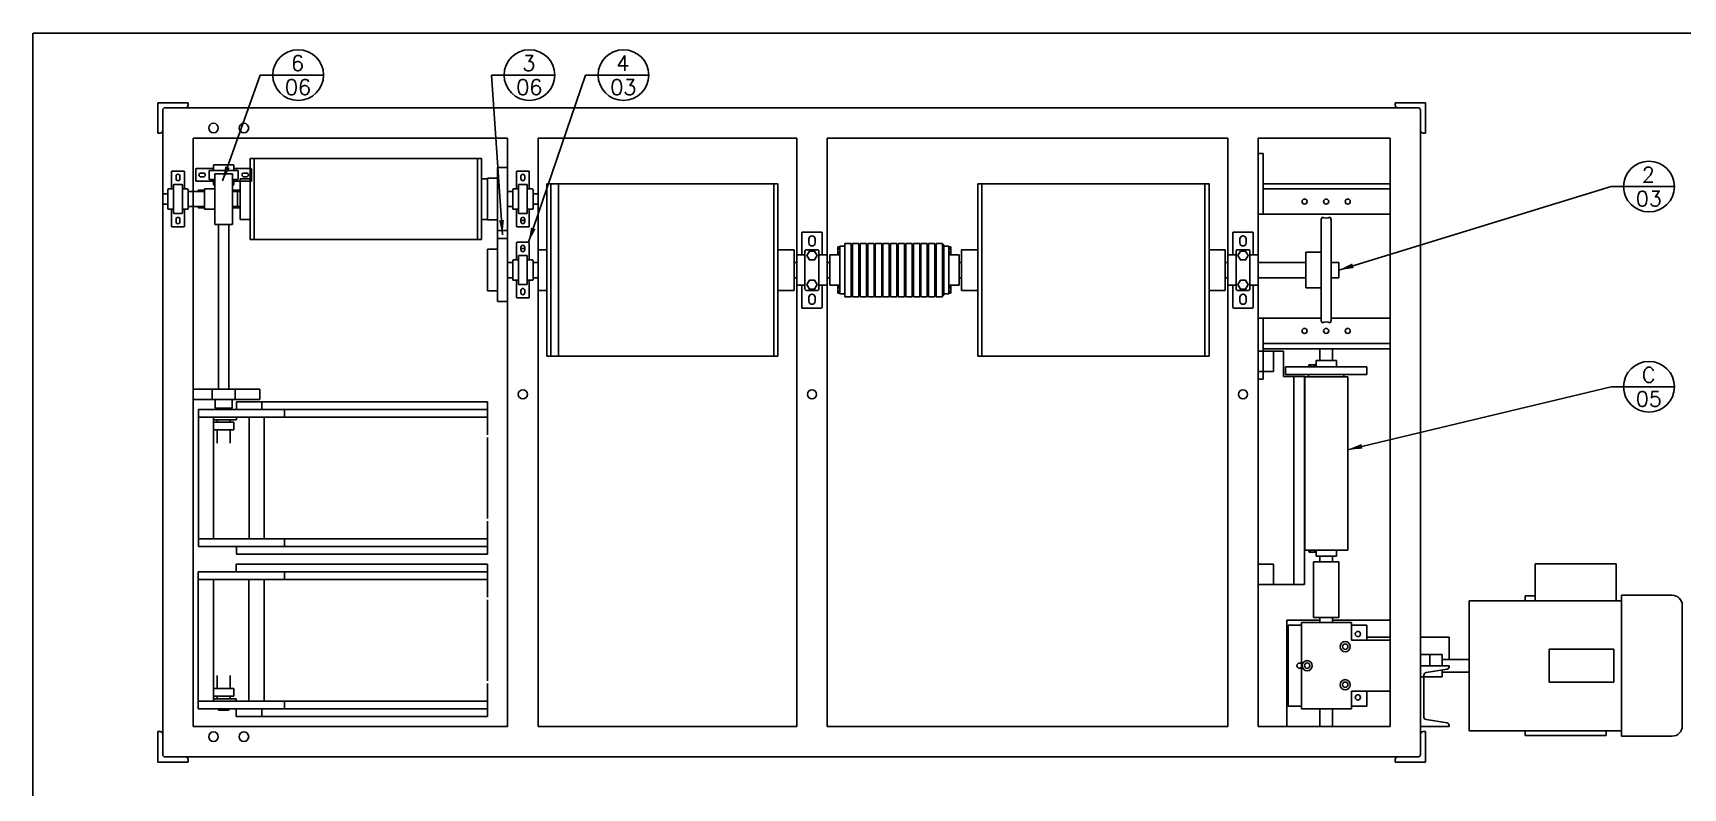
# Model space of a CAD drawing. Extents: x -0.4 to 34.1, y -0.4 to 33.1.
# Drawn here: x 0 to 20.33, y 11.7 to 21 of the extents above; entities that cross this region are included whole.
import ezdxf

# ---------------------------------------------------------------- set-up
doc = ezdxf.new("R2010")
doc.units = 0
doc.header["$MEASUREMENT"] = 0
for name, color, linetype in [('BORDER', 5, 'CONTINUOUS'), ('DIM', 1, 'CONTINUOUS'), ('HATCH', 2, 'CONTINUOUS'), ('OBJECT', 3, 'CONTINUOUS'), ('TEXT', 1, 'CONTINUOUS')]:
    doc.layers.add(name, color=color, linetype=linetype)
doc.styles.add('SIMPLEX', font='romans')
doc.dimstyles.get("Standard").update_dxf_attribs({"dimtxt": 0.1, "dimasz": 0.18, "dimexe": 0.18, "dimexo": 0.063, "dimgap": 0.1, "dimtad": 0, "dimtih": 1, "dimtoh": 1, "dimdec": 3, "dimlfac": 2, "dimzin": 0, "dimdsep": 46, "dimtxsty": 'Standard', "dimcen": 0.1, "dimclrd": 1, "dimclre": 1, "dimclrt": 1, "dimadec": 0, "dimazin": 0, "dimtfac": 0.8, "dimtofl": 0, "dimtmove": 2, "dimatfit": 3, "dimfxl": 1, "dimtolj": 1, "dimtzin": 0, "dimarcsym": 0})

msp = doc.modelspace()

# ---------------------------------------------------------------- linework, layer by layer
at = {"layer": 'BORDER'}
for p, q in [((33, 21), (0, 21)), ((0, 21), (0, 0))]:
    msp.add_line(p, q, dxfattribs=at)
at = {"layer": 'DIM'}
for p, q in [((5.849365, 19.341428), (5.724365, 19.341428)), ((5.724365, 19.341428), (5.724365, 17.691428)), ((5.849365, 19.341428), (5.849365, 17.691428)), ((5.599365, 19.211428), (5.724365, 19.211428)), ((5.599365, 18.696428), (5.724365, 18.696428)), ((5.849365, 18.566428), (5.724365, 18.566428)), ((6.060302, 18.688303), (6.013427, 18.688303)), ((5.599365, 18.336428), (5.724365, 18.336428)), ((5.724365, 18.466428), (5.849365, 18.466428)), ((6.060302, 18.344553), (6.013427, 18.344553)), ((5.599365, 17.821428), (5.724365, 17.821428)), ((5.724365, 17.691428), (5.849365, 17.691428))]:
    msp.add_line(p, q, dxfattribs=at)
at = {"layer": 'HATCH'}
for p, q in [((2.23999, 19.266428), (2.45874, 19.266428)), ((2.23999, 19.266428), (2.23999, 18.641428)), ((2.45874, 19.266428), (2.45874, 18.641428)), ((2.11499, 19.063303), (2.036865, 19.063303)), ((2.036865, 19.063303), (2.036865, 19.047678)), ((2.23999, 19.078928), (2.11499, 19.078928)), ((2.11499, 18.828928), (2.11499, 19.078928)), ((2.55249, 19.063303), (2.45874, 19.063303)), ((2.52124, 19.047678), (2.45874, 19.047678)), ((2.52124, 18.860178), (2.52124, 19.047678)), ((2.036865, 18.860178), (2.036865, 18.844553)), ((2.11499, 18.844553), (2.036865, 18.844553)), ((2.23999, 18.828928), (2.11499, 18.828928)), ((2.52124, 18.860178), (2.45874, 18.860178)), ((2.55249, 18.844553), (2.45874, 18.844553)), ((2.23999, 18.641428), (2.45874, 18.641428))]:
    msp.add_line(p, q, dxfattribs=at)
at = {"layer": 'OBJECT'}
for p, q in [((1.536865, 19.766428), (1.536865, 20.141428)), ((1.536865, 20.141428), (1.911865, 20.141428)), ((1.911865, 20.110178), (1.911865, 20.141428)), ((16.786865, 20.141428), (17.161865, 20.141428)), ((16.786865, 20.110178), (16.786865, 20.141428)), ((17.161865, 19.766428), (17.161865, 20.141428)), ((1.599365, 12.110178), (1.599365, 20.047678)), ((17.068115, 20.078928), (1.630615, 20.078928)), ((17.099365, 20.047678), (17.099365, 12.110178)), ((1.568115, 19.766428), (1.536865, 19.766428)), ((17.130615, 19.766428), (17.161865, 19.766428)), ((1.974365, 12.453928), (1.974365, 19.703928)), ((5.849365, 19.703928), (1.974365, 19.703928)), ((5.849365, 12.453928), (5.849365, 19.703928)), ((9.411865, 19.703928), (6.224365, 19.703928)), ((6.224365, 12.453928), (6.224365, 19.703928)), ((9.411865, 12.453928), (9.411865, 19.703928)), ((9.786865, 12.453928), (9.786865, 19.703928)), ((14.724365, 19.703928), (9.786865, 19.703928)), ((14.724365, 12.453928), (14.724365, 19.703928)), ((15.099365, 12.453928), (15.099365, 19.703928)), ((16.724365, 19.703928), (15.099365, 19.703928)), ((16.724365, 19.703928), (16.724365, 12.453928)), ((2.005615, 19.180178), (2.005615, 19.321428)), ((2.224365, 19.328928), (2.013115, 19.328928)), ((2.224365, 19.305491), (2.224365, 19.368303)), ((2.466865, 19.375803), (2.231865, 19.375803)), ((2.474365, 19.305491), (2.474365, 19.368303)), ((2.685615, 19.328928), (2.474365, 19.328928)), ((2.67749, 19.453928), (5.52749, 19.453928)), ((2.67749, 19.453928), (2.67749, 18.453928)), ((2.693115, 19.180178), (2.693115, 19.321428)), ((2.72749, 19.453928), (2.72749, 18.453928)), ((5.47749, 19.453928), (5.47749, 18.453928)), ((5.52749, 19.453928), (5.52749, 18.453928)), ((15.099365, 19.516428), (15.161865, 19.516428)), ((15.161865, 19.516428), (15.161865, 18.766428)), ((1.70874, 19.078928), (1.70874, 19.290178)), ((1.71624, 19.297678), (1.85749, 19.297678)), ((1.732177, 18.781741), (1.732177, 19.126116)), ((1.739677, 19.133616), (1.834052, 19.133616)), ((1.763427, 19.203928), (1.763427, 19.235178)), ((1.810302, 19.203928), (1.810302, 19.235178)), ((1.841552, 18.781741), (1.841552, 19.126116)), ((1.86499, 19.078928), (1.86499, 19.290178)), ((2.224365, 19.172678), (2.013115, 19.172678)), ((2.099365, 19.274241), (2.068115, 19.274241)), ((2.099365, 19.227366), (2.068115, 19.227366)), ((2.169677, 19.203616), (2.169677, 19.297991)), ((2.521552, 19.305491), (2.177177, 19.305491)), ((2.23999, 19.196116), (2.177177, 19.196116)), ((2.224365, 19.133303), (2.224365, 19.196116)), ((2.23999, 19.125803), (2.231865, 19.125803)), ((2.521552, 19.196116), (2.45874, 19.196116)), ((2.466865, 19.125803), (2.45874, 19.125803)), ((2.474365, 19.133303), (2.474365, 19.196116)), ((2.685615, 19.172678), (2.474365, 19.172678)), ((2.529052, 19.203616), (2.529052, 19.297991)), ((2.55249, 19.203928), (2.55249, 18.703928)), ((2.55249, 19.203928), (2.67749, 19.203928)), ((2.599365, 19.274241), (2.630615, 19.274241)), ((2.599365, 19.227366), (2.630615, 19.227366)), ((5.52749, 19.203928), (5.599365, 19.203928)), ((5.95874, 19.078928), (5.95874, 19.290178)), ((5.96624, 19.297678), (6.10749, 19.297678)), ((5.982177, 18.781741), (5.982177, 19.126116)), ((5.989677, 19.133616), (6.084052, 19.133616)), ((6.013427, 19.203928), (6.013427, 19.235178)), ((6.060302, 19.203928), (6.060302, 19.235178)), ((6.091552, 18.781741), (6.091552, 19.126116)), ((6.11499, 19.078928), (6.11499, 19.290178)), ((6.330615, 19.141428), (9.180615, 19.141428)), ((6.330615, 19.141428), (6.330615, 17.016428)), ((6.380615, 19.141428), (6.380615, 17.016428)), ((6.474365, 19.141428), (6.474365, 17.016428)), ((9.130615, 19.141428), (9.130615, 17.016428)), ((9.180615, 19.141428), (9.180615, 17.016428)), ((11.643115, 19.141428), (11.643115, 17.016428)), ((11.643115, 19.141428), (14.493115, 19.141428)), ((11.693115, 19.141428), (11.693115, 17.016428)), ((14.443115, 19.141428), (14.443115, 17.016428)), ((14.493115, 19.141428), (14.493115, 17.016428)), ((15.161865, 19.141428), (16.724365, 19.141428)), ((1.599365, 19.016428), (1.661865, 19.016428)), ((1.661865, 18.836428), (1.661865, 19.071428)), ((1.669365, 19.078928), (1.732177, 19.078928)), ((1.841552, 19.078928), (1.904365, 19.078928)), ((1.911865, 18.836428), (1.911865, 19.071428)), ((1.911865, 19.047678), (2.11499, 19.047678)), ((2.52124, 19.047678), (2.55249, 19.047678)), ((5.849365, 19.047678), (5.911865, 19.047678)), ((5.911865, 18.836428), (5.911865, 19.071428)), ((5.919365, 19.078928), (5.982177, 19.078928)), ((6.091552, 19.078928), (6.154365, 19.078928)), ((6.161865, 18.836428), (6.161865, 19.071428)), ((6.161865, 19.016428), (6.224365, 19.016428)), ((15.161865, 19.078928), (16.724365, 19.078928)), ((1.599365, 18.891428), (1.661865, 18.891428)), ((1.669365, 18.828928), (1.732177, 18.828928)), ((1.70874, 18.617678), (1.70874, 18.828928)), ((1.739677, 18.774241), (1.834052, 18.774241)), ((1.841552, 18.828928), (1.904365, 18.828928)), ((1.86499, 18.617678), (1.86499, 18.828928)), ((1.911865, 18.860178), (2.11499, 18.860178)), ((2.52124, 18.860178), (2.55249, 18.860178)), ((5.849365, 18.860178), (5.911865, 18.860178)), ((5.919365, 18.828928), (5.982177, 18.828928)), ((5.95874, 18.617678), (5.95874, 18.828928)), ((5.989677, 18.774241), (6.084052, 18.774241)), ((6.091552, 18.828928), (6.154365, 18.828928)), ((6.11499, 18.617678), (6.11499, 18.828928)), ((6.161865, 18.891428), (6.224365, 18.891428)), ((15.099365, 18.766428), (15.161865, 18.766428)), ((15.161865, 18.766428), (16.724365, 18.766428)), ((15.887561, 18.730321), (15.874365, 18.703928)), ((15.986168, 18.730321), (15.999365, 18.703928)), ((1.71624, 18.610178), (1.85749, 18.610178)), ((1.763427, 18.703928), (1.763427, 18.672678)), ((1.810302, 18.703928), (1.810302, 18.672678)), ((2.287686, 16.609673), (2.287686, 18.641428)), ((2.412686, 16.609673), (2.412686, 18.641428)), ((2.55249, 18.703928), (2.67749, 18.703928)), ((5.52749, 18.703928), (5.599365, 18.703928)), ((5.96624, 18.610178), (6.10749, 18.610178)), ((6.013427, 18.703928), (6.013427, 18.672678)), ((6.060302, 18.703928), (6.060302, 18.672678)), ((9.474365, 18.266428), (9.474365, 18.540178)), ((9.481865, 18.547678), (9.716865, 18.547678)), ((9.724365, 18.266428), (9.724365, 18.540178)), ((14.786865, 18.266428), (14.786865, 18.540178)), ((14.794365, 18.547678), (15.029365, 18.547678)), ((15.036865, 18.266428), (15.036865, 18.540178)), ((15.874365, 18.703928), (15.874365, 17.453928)), ((15.999365, 18.703928), (15.999365, 17.453928)), ((2.67749, 18.453928), (5.52749, 18.453928)), ((5.95874, 18.203928), (5.95874, 18.415178)), ((5.96624, 18.422678), (6.10749, 18.422678)), ((6.013427, 18.328928), (6.013427, 18.360178)), ((6.060302, 18.328928), (6.060302, 18.360178)), ((6.11499, 18.203928), (6.11499, 18.415178)), ((6.224365, 18.328928), (6.330615, 18.328928)), ((9.180615, 18.328928), (9.380615, 18.328928)), ((9.380615, 18.328928), (9.380615, 17.828928)), ((9.513427, 17.844553), (9.513427, 18.313303)), ((9.529052, 18.328928), (9.669677, 18.328928)), ((9.560302, 18.414866), (9.560302, 18.461741)), ((9.638427, 18.414866), (9.638427, 18.461741)), ((9.685302, 17.844553), (9.685302, 18.313303)), ((9.919348, 18.363563), (9.916859, 18.358341)), ((9.916859, 18.280743), (9.916859, 18.358341)), ((9.919348, 18.341553), (9.916859, 18.346775)), ((9.919348, 18.341553), (9.916859, 18.33633)), ((9.919348, 18.297532), (9.916859, 18.302754)), ((9.940618, 18.363563), (9.919348, 18.363563)), ((9.919348, 18.341553), (9.940618, 18.341553)), ((9.940618, 18.363563), (9.943108, 18.358341)), ((9.940618, 18.341553), (9.943108, 18.346775)), ((9.940618, 18.341553), (9.943108, 18.33633)), ((9.940618, 18.297532), (9.943108, 18.302754)), ((9.943108, 17.785191), (9.943108, 18.372665)), ((9.943108, 18.372665), (10.005605, 18.372665)), ((10.005605, 18.388289), (10.005605, 18.407038)), ((10.005605, 18.407038), (10.083726, 18.407038)), ((10.005605, 17.750818), (10.005605, 18.388289)), ((10.083726, 17.750818), (10.083726, 18.407038)), ((10.099351, 18.388289), (10.083726, 18.388289)), ((10.099351, 17.750818), (10.099351, 18.407038)), ((10.099351, 18.407038), (10.177472, 18.407038)), ((10.177472, 17.750818), (10.177472, 18.407038)), ((10.193096, 18.388289), (10.177472, 18.388289)), ((10.193096, 17.750818), (10.193096, 18.407038)), ((10.193096, 18.407038), (10.271218, 18.407038)), ((10.271218, 17.750818), (10.271218, 18.407038)), ((10.286842, 18.388289), (10.271218, 18.388289)), ((10.286842, 17.750818), (10.286842, 18.407038)), ((10.286842, 18.407038), (10.364964, 18.407038)), ((10.364964, 17.750818), (10.364964, 18.407038)), ((10.380588, 18.388289), (10.364964, 18.388289)), ((10.380588, 17.750818), (10.380588, 18.407038)), ((10.380588, 18.407038), (10.458709, 18.407038)), ((10.458709, 17.750818), (10.458709, 18.407038)), ((10.474334, 18.388289), (10.458709, 18.388289)), ((10.474334, 17.750818), (10.474334, 18.407038)), ((10.474334, 18.407038), (10.552455, 18.407038)), ((10.552455, 17.750818), (10.552455, 18.407038)), ((10.568079, 18.388289), (10.552455, 18.388289)), ((10.568079, 17.750818), (10.568079, 18.407038)), ((10.568079, 18.407038), (10.646201, 18.407038)), ((10.646201, 17.750818), (10.646201, 18.407038)), ((10.661825, 18.388289), (10.646201, 18.388289)), ((10.661825, 17.750818), (10.661825, 18.407038)), ((10.661825, 18.407038), (10.739947, 18.407038)), ((10.739947, 17.750818), (10.739947, 18.407038)), ((10.755571, 18.388289), (10.739947, 18.388289)), ((10.755571, 17.750818), (10.755571, 18.407038)), ((10.755571, 18.407038), (10.833692, 18.407038)), ((10.833692, 17.750818), (10.833692, 18.407038)), ((10.849317, 18.388289), (10.833692, 18.388289)), ((10.849317, 17.750818), (10.849317, 18.407038)), ((10.849317, 18.407038), (10.927438, 18.407038)), ((10.927438, 17.750818), (10.927438, 18.407038)), ((10.943062, 18.388289), (10.927438, 18.388289)), ((10.943062, 17.750818), (10.943062, 18.407038)), ((10.943062, 18.407038), (11.021184, 18.407038)), ((11.021184, 17.750818), (11.021184, 18.407038)), ((11.036808, 18.388289), (11.021184, 18.388289)), ((11.036808, 17.750818), (11.036808, 18.407038)), ((11.036808, 18.407038), (11.11493, 18.407038)), ((11.11493, 17.750818), (11.11493, 18.407038)), ((11.130554, 18.388289), (11.11493, 18.388289)), ((11.130554, 17.750818), (11.130554, 18.407038)), ((11.130554, 18.407038), (11.208675, 18.407038)), ((11.208675, 17.750818), (11.208675, 18.407038)), ((11.2243, 18.388289), (11.208675, 18.388289)), ((11.2243, 18.388289), (11.2243, 17.769567)), ((11.286797, 18.372665), (11.2243, 18.372665)), ((11.286797, 17.785191), (11.286797, 18.372665)), ((11.289286, 18.363563), (11.286797, 18.358341)), ((11.289286, 18.341553), (11.286797, 18.346775)), ((11.289286, 18.341553), (11.286797, 18.33633)), ((11.289286, 18.297532), (11.286797, 18.302754)), ((11.289286, 18.363563), (11.310556, 18.363563)), ((11.310556, 18.341553), (11.289286, 18.341553)), ((11.310556, 18.363563), (11.313046, 18.358341)), ((11.310556, 18.341553), (11.313046, 18.346775)), ((11.310556, 18.341553), (11.313046, 18.33633)), ((11.310556, 18.297532), (11.313046, 18.302754)), ((11.313046, 18.280743), (11.313046, 18.358341)), ((11.443115, 18.328928), (11.443115, 17.828928)), ((11.443115, 18.328928), (11.643115, 18.328928)), ((14.493115, 18.328928), (14.693115, 18.328928)), ((14.693115, 18.328928), (14.693115, 17.828928)), ((14.825927, 17.844553), (14.825927, 18.313303)), ((14.841552, 18.328928), (14.982177, 18.328928)), ((14.872802, 18.414866), (14.872802, 18.461741)), ((14.950927, 18.414866), (14.950927, 18.461741)), ((14.997802, 17.844553), (14.997802, 18.313303)), ((5.849365, 18.172678), (5.911865, 18.172678)), ((5.911865, 17.961428), (5.911865, 18.196428)), ((5.919365, 18.203928), (5.982177, 18.203928)), ((5.982177, 17.906741), (5.982177, 18.251116)), ((5.989677, 18.258616), (6.084052, 18.258616)), ((6.091552, 17.906741), (6.091552, 18.251116)), ((6.091552, 18.203928), (6.154365, 18.203928)), ((6.161865, 17.961428), (6.161865, 18.196428)), ((6.161865, 18.172678), (6.224365, 18.172678)), ((9.411865, 18.172678), (9.380615, 18.172678)), ((9.411865, 17.898928), (9.411865, 18.258928)), ((9.419365, 18.266428), (9.513427, 18.266428)), ((9.685302, 18.266428), (9.779365, 18.266428)), ((9.786865, 17.898928), (9.786865, 18.258928)), ((9.818113, 18.172678), (9.786865, 18.172678)), ((9.818113, 18.26642), (9.943108, 18.26642)), ((9.818113, 18.26642), (9.818113, 17.891437)), ((9.919348, 18.297532), (9.916859, 18.292309)), ((9.919348, 18.275521), (9.916859, 18.280743)), ((9.919348, 18.297532), (9.940618, 18.297532)), ((9.940618, 18.275521), (9.919348, 18.275521)), ((9.940618, 18.297532), (9.943108, 18.292309)), ((9.940618, 18.275521), (9.943108, 18.280743)), ((11.289286, 18.297532), (11.286797, 18.292309)), ((11.289286, 18.275521), (11.286797, 18.280743)), ((11.411791, 18.26642), (11.286797, 18.26642)), ((11.310556, 18.297532), (11.289286, 18.297532)), ((11.289286, 18.275521), (11.310556, 18.275521)), ((11.310556, 18.297532), (11.313046, 18.292309)), ((11.310556, 18.275521), (11.313046, 18.280743)), ((11.411791, 18.26642), (11.411791, 17.891437)), ((11.443115, 18.172678), (11.411791, 18.172678)), ((14.724365, 18.172678), (14.693115, 18.172678)), ((14.724365, 17.898928), (14.724365, 18.258928)), ((14.731865, 18.266428), (14.825927, 18.266428)), ((14.997802, 18.266428), (15.091865, 18.266428)), ((15.099365, 17.898928), (15.099365, 18.258928)), ((15.686865, 18.172678), (15.099365, 18.172678)), ((15.686865, 18.297678), (15.686865, 17.860178)), ((15.874365, 18.297678), (15.686865, 18.297678)), ((16.094072, 18.172678), (15.999365, 18.172678)), ((16.094072, 17.985178), (16.094072, 18.172678)), ((5.849365, 17.985178), (5.911865, 17.985178)), ((5.919365, 17.953928), (5.982177, 17.953928)), ((5.95874, 17.742678), (5.95874, 17.953928)), ((5.989677, 17.899241), (6.084052, 17.899241)), ((6.091552, 17.953928), (6.154365, 17.953928)), ((6.11499, 17.742678), (6.11499, 17.953928)), ((6.161865, 17.985178), (6.224365, 17.985178)), ((9.411865, 17.985178), (9.380615, 17.985178)), ((9.818113, 17.985178), (9.786865, 17.985178)), ((11.443115, 17.985178), (11.411791, 17.985178)), ((14.724365, 17.985178), (14.693115, 17.985178)), ((15.686865, 17.985178), (15.099365, 17.985178)), ((16.094072, 17.985178), (15.999365, 17.985178)), ((5.96624, 17.735178), (6.10749, 17.735178)), ((6.013427, 17.828928), (6.013427, 17.797678)), ((6.060302, 17.828928), (6.060302, 17.797678)), ((6.224365, 17.828928), (6.330615, 17.828928)), ((9.180615, 17.828928), (9.380615, 17.828928)), ((9.419365, 17.891428), (9.513427, 17.891428)), ((9.474365, 17.617678), (9.474365, 17.891428)), ((9.529052, 17.828928), (9.669677, 17.828928)), ((9.560302, 17.696116), (9.560302, 17.742991)), ((9.638427, 17.696116), (9.638427, 17.742991)), ((9.685302, 17.891428), (9.779365, 17.891428)), ((9.724365, 17.617678), (9.724365, 17.891428)), ((9.818113, 17.891437), (9.943108, 17.891437)), ((9.919348, 17.882335), (9.916859, 17.877113)), ((9.916859, 17.877113), (9.916859, 17.799515)), ((9.919348, 17.860324), (9.916859, 17.865547)), ((9.919348, 17.860324), (9.916859, 17.855102)), ((9.919348, 17.816303), (9.916859, 17.821526)), ((9.919348, 17.816303), (9.916859, 17.811081)), ((9.919348, 17.794293), (9.916859, 17.799515)), ((9.940618, 17.882335), (9.919348, 17.882335)), ((9.919348, 17.860324), (9.940618, 17.860324)), ((9.919348, 17.816303), (9.940618, 17.816303)), ((9.940618, 17.794293), (9.919348, 17.794293)), ((9.940618, 17.882335), (9.943108, 17.877113)), ((9.940618, 17.860324), (9.943108, 17.865547)), ((9.940618, 17.860324), (9.943108, 17.855102)), ((9.940618, 17.816303), (9.943108, 17.821526)), ((9.940618, 17.816303), (9.943108, 17.811081)), ((9.940618, 17.794293), (9.943108, 17.799515)), ((9.943108, 17.785191), (10.005605, 17.785191)), ((10.005605, 17.785191), (10.005605, 17.769567)), ((10.005605, 17.750818), (10.083726, 17.750818)), ((10.099351, 17.769567), (10.083726, 17.769567)), ((10.099351, 17.750818), (10.177472, 17.750818)), ((10.193096, 17.769567), (10.177472, 17.769567)), ((10.193096, 17.750818), (10.271218, 17.750818)), ((10.286842, 17.769567), (10.271218, 17.769567)), ((10.286842, 17.750818), (10.364964, 17.750818)), ((10.380588, 17.769567), (10.364964, 17.769567)), ((10.380588, 17.750818), (10.458709, 17.750818)), ((10.474334, 17.769567), (10.458709, 17.769567)), ((10.474334, 17.750818), (10.552455, 17.750818)), ((10.568079, 17.769567), (10.552455, 17.769567)), ((10.568079, 17.750818), (10.646201, 17.750818)), ((10.661825, 17.769567), (10.646201, 17.769567)), ((10.661825, 17.750818), (10.739947, 17.750818)), ((10.755571, 17.769567), (10.739947, 17.769567)), ((10.755571, 17.750818), (10.833692, 17.750818)), ((10.849317, 17.769567), (10.833692, 17.769567)), ((10.849317, 17.750818), (10.927438, 17.750818)), ((10.943062, 17.769567), (10.927438, 17.769567)), ((10.943062, 17.750818), (11.021184, 17.750818)), ((11.036808, 17.769567), (11.021184, 17.769567)), ((11.036808, 17.750818), (11.11493, 17.750818)), ((11.130554, 17.769567), (11.11493, 17.769567)), ((11.130554, 17.750818), (11.208675, 17.750818)), ((11.2243, 17.769567), (11.208675, 17.769567)), ((11.286797, 17.785191), (11.2243, 17.785191)), ((11.411791, 17.891437), (11.286797, 17.891437)), ((11.289286, 17.882335), (11.286797, 17.877113)), ((11.289286, 17.860324), (11.286797, 17.865547)), ((11.289286, 17.860324), (11.286797, 17.855102)), ((11.289286, 17.816303), (11.286797, 17.821526)), ((11.289286, 17.816303), (11.286797, 17.811081)), ((11.289286, 17.794293), (11.286797, 17.799515)), ((11.289286, 17.882335), (11.310556, 17.882335)), ((11.310556, 17.860324), (11.289286, 17.860324)), ((11.310556, 17.816303), (11.289286, 17.816303)), ((11.289286, 17.794293), (11.310556, 17.794293)), ((11.310556, 17.882335), (11.313046, 17.877113)), ((11.310556, 17.860324), (11.313046, 17.865547)), ((11.310556, 17.860324), (11.313046, 17.855102)), ((11.310556, 17.816303), (11.313046, 17.821526)), ((11.310556, 17.816303), (11.313046, 17.811081)), ((11.310556, 17.794293), (11.313046, 17.799515)), ((11.313046, 17.877113), (11.313046, 17.799515)), ((11.443115, 17.828928), (11.643115, 17.828928)), ((14.493115, 17.828928), (14.693115, 17.828928)), ((14.731865, 17.891428), (14.825927, 17.891428)), ((14.786865, 17.617678), (14.786865, 17.891428)), ((14.841552, 17.828928), (14.982177, 17.828928)), ((14.872802, 17.696116), (14.872802, 17.742991)), ((14.950927, 17.696116), (14.950927, 17.742991)), ((14.997802, 17.891428), (15.091865, 17.891428)), ((15.036865, 17.617678), (15.036865, 17.891428)), ((15.874365, 17.860178), (15.686865, 17.860178)), ((9.481865, 17.610178), (9.716865, 17.610178)), ((14.794365, 17.610178), (15.029365, 17.610178)), ((15.099365, 17.485178), (15.161865, 17.485178)), ((15.161865, 16.735178), (15.161865, 17.485178)), ((15.161865, 17.485178), (15.874365, 17.485178)), ((15.887561, 17.427535), (15.874365, 17.453928)), ((15.986168, 17.427535), (15.999365, 17.453928)), ((15.999365, 17.485178), (16.724365, 17.485178)), ((15.161865, 17.172678), (16.724365, 17.172678)), ((15.161865, 17.110178), (16.724365, 17.110178)), ((15.85874, 16.96453), (15.85874, 17.110178)), ((16.01499, 16.96453), (16.01499, 17.110178)), ((6.330615, 17.016428), (9.180615, 17.016428)), ((11.643115, 17.016428), (14.493115, 17.016428)), ((15.411865, 17.078928), (15.099365, 17.078928)), ((15.286865, 17.078928), (15.099365, 17.078928)), ((15.286865, 16.828928), (15.286865, 17.078928)), ((15.411865, 16.766428), (15.411865, 17.078928)), ((15.436865, 16.886405), (16.436865, 16.886405)), ((15.436865, 16.886405), (15.436865, 16.792655)), ((15.721111, 16.909846), (15.726202, 16.911905)), ((15.721111, 16.888465), (15.721111, 16.909846)), ((15.721111, 16.888465), (15.726202, 16.886405)), ((15.726202, 16.911905), (15.803777, 16.911905)), ((15.74305, 16.909846), (15.73796, 16.911905)), ((15.74305, 16.888465), (15.73796, 16.886405)), ((15.74305, 16.909846), (15.748141, 16.911905)), ((15.74305, 16.909846), (15.74305, 16.888465)), ((15.74305, 16.888465), (15.748141, 16.886405)), ((15.786929, 16.909846), (15.781838, 16.911905)), ((15.786929, 16.888465), (15.781838, 16.886405)), ((15.786929, 16.909846), (15.79202, 16.911905)), ((15.786929, 16.909846), (15.786929, 16.888465)), ((15.786929, 16.888465), (15.79202, 16.886405)), ((15.808868, 16.909846), (15.803777, 16.911905)), ((15.808868, 16.888465), (15.803777, 16.886405)), ((15.808868, 16.888465), (15.808868, 16.909846)), ((15.811865, 16.96453), (16.061865, 16.96453)), ((15.811865, 16.96453), (15.811865, 16.886405)), ((16.061865, 16.96453), (16.061865, 16.886405)), ((16.436865, 16.886405), (16.436865, 16.792655)), ((15.286865, 16.828928), (15.099365, 16.828928)), ((15.099365, 16.735178), (15.161865, 16.735178)), ((15.67016, 16.766428), (15.411865, 16.766428)), ((15.436865, 16.792655), (16.436865, 16.792655)), ((15.53766, 14.203928), (15.53766, 16.766428)), ((15.67016, 14.203928), (15.67016, 16.766428)), ((15.671865, 16.761405), (15.671865, 14.628593)), ((15.671865, 16.761405), (16.201865, 16.761405)), ((15.718115, 16.792655), (15.718115, 16.761405)), ((16.155615, 16.792655), (16.155615, 16.761405)), ((16.201865, 16.761405), (16.201865, 14.628593)), ((1.974365, 16.609673), (2.793936, 16.609673)), ((1.974365, 16.484673), (2.793936, 16.484673)), ((2.490811, 16.609673), (2.209561, 16.609673)), ((2.209561, 16.484673), (2.209561, 16.609673)), ((2.490811, 16.484673), (2.209561, 16.484673)), ((2.244686, 16.484673), (2.244686, 16.375298)), ((2.412686, 16.609673), (2.287686, 16.609673)), ((2.455686, 16.375298), (2.455686, 16.484673)), ((2.490811, 16.484673), (2.490811, 16.609673)), ((2.793936, 16.609673), (2.793936, 16.484673)), ((2.037686, 16.359673), (2.037686, 16.265923)), ((2.037686, 16.359673), (3.100186, 16.359673)), ((2.193936, 16.359673), (2.506436, 16.359673)), ((2.244686, 16.375298), (2.455686, 16.375298)), ((2.244686, 16.359673), (2.455686, 16.359673)), ((2.287686, 16.359673), (2.287686, 16.375298)), ((2.412686, 16.359673), (2.412686, 16.375298)), ((2.506436, 16.453423), (5.600186, 16.453423)), ((2.506436, 16.453423), (2.506436, 16.359673)), ((2.506436, 16.390923), (2.506436, 16.359673)), ((2.506436, 16.359673), (5.600186, 16.359673)), ((2.533811, 16.453423), (2.533811, 16.449564)), ((2.568936, 16.359673), (2.631436, 16.359673)), ((2.818936, 16.453423), (2.818936, 16.359673)), ((2.850186, 16.359673), (5.600186, 16.359673)), ((2.940061, 16.453423), (2.940061, 16.449564)), ((2.975186, 16.359673), (3.037686, 16.359673)), ((5.600186, 16.359673), (3.100186, 16.359673)), ((3.100186, 16.359673), (3.100186, 16.265923)), ((3.100186, 16.359673), (3.100186, 16.265923)), ((3.100186, 16.359673), (3.100186, 16.297173)), ((5.600186, 16.453423), (5.600186, 16.359673)), ((5.600186, 16.359673), (5.600186, 16.265923)), ((5.600186, 16.359673), (5.600186, 16.047246)), ((5.600186, 16.265923), (2.037686, 16.265923)), ((2.225186, 16.265923), (2.037686, 16.265923)), ((2.037686, 14.765923), (2.037686, 16.265923)), ((2.225186, 16.265923), (2.225186, 16.234673)), ((2.225186, 14.765923), (2.225186, 16.265923)), ((2.225186, 16.234673), (2.506436, 16.234673)), ((2.225186, 16.109673), (2.225186, 16.203423)), ((2.475186, 16.203423), (2.225186, 16.203423)), ((2.475186, 16.109673), (2.225186, 16.109673)), ((2.268936, 16.203423), (2.268936, 16.234673)), ((2.431436, 16.234673), (2.268936, 16.234673)), ((2.268936, 15.947173), (2.268936, 16.109673)), ((2.431436, 16.203423), (2.431436, 16.234673)), ((2.431436, 15.947173), (2.431436, 16.109673)), ((2.475186, 16.109673), (2.475186, 16.203423)), ((2.506436, 16.265923), (2.506436, 16.234673)), ((2.850186, 16.265923), (2.662686, 16.265923)), ((2.662686, 14.765923), (2.662686, 16.265923)), ((2.850186, 16.265923), (2.850186, 14.765923)), ((2.850186, 14.765923), (2.850186, 16.265923)), ((5.600186, 16.015996), (5.600186, 15.015849)), ((5.600186, 14.984599), (5.600186, 14.672173)), ((5.600186, 14.765923), (2.037686, 14.765923)), ((2.037686, 14.672173), (2.037686, 14.765923)), ((2.037686, 14.672173), (5.600186, 14.672173)), ((2.506436, 14.672173), (5.600186, 14.672173)), ((2.506436, 14.578423), (2.506436, 14.672173)), ((2.878959, 14.672173), (3.003959, 14.672173)), ((3.100186, 14.765923), (3.100186, 14.672173)), ((3.100186, 14.672173), (3.100186, 14.765923)), ((3.100186, 14.672173), (3.100186, 14.734673)), ((5.600186, 14.672173), (3.100186, 14.672173)), ((5.600186, 14.765923), (5.600186, 14.672173)), ((5.600186, 14.578423), (5.600186, 14.672173)), ((2.505615, 14.453713), (5.599365, 14.453713)), ((2.505615, 14.453713), (2.505615, 14.359963)), ((2.506436, 14.578423), (5.600186, 14.578423)), ((2.93924, 14.453713), (2.93924, 14.449854)), ((5.599365, 14.453713), (5.599365, 14.359963)), ((15.286865, 14.453928), (15.099365, 14.453928)), ((15.286865, 14.203928), (15.286865, 14.453928)), ((15.671865, 14.628593), (15.718115, 14.628593)), ((15.718115, 14.628593), (16.201865, 14.628593)), ((15.721111, 14.626533), (15.726202, 14.628593)), ((15.721111, 14.626533), (15.721111, 14.605153)), ((15.721111, 14.605153), (15.726202, 14.603093)), ((15.726202, 14.603093), (15.803777, 14.603093)), ((15.74305, 14.626533), (15.73796, 14.628593)), ((15.74305, 14.605153), (15.73796, 14.603093)), ((15.74305, 14.626533), (15.748141, 14.628593)), ((15.74305, 14.605153), (15.74305, 14.626533)), ((15.74305, 14.605153), (15.748141, 14.603093)), ((15.780615, 14.485178), (15.780615, 13.797678)), ((16.093115, 14.485178), (15.780615, 14.485178)), ((15.786929, 14.626533), (15.781838, 14.628593)), ((15.786929, 14.605153), (15.781838, 14.603093)), ((15.786929, 14.626533), (15.79202, 14.628593)), ((15.786929, 14.605153), (15.786929, 14.626533)), ((15.786929, 14.605153), (15.79202, 14.603093)), ((15.808868, 14.626533), (15.803777, 14.628593)), ((15.808868, 14.605153), (15.803777, 14.603093)), ((15.808868, 14.626533), (15.808868, 14.605153)), ((15.811865, 14.55482), (15.811865, 14.628593)), ((15.811865, 14.55482), (15.811865, 14.558951)), ((15.811865, 14.55482), (16.061865, 14.55482)), ((15.85874, 14.55482), (15.811865, 14.55482)), ((15.811865, 14.485178), (16.061865, 14.485178)), ((15.85874, 14.485178), (15.85874, 14.55482)), ((16.01499, 14.55482), (16.061865, 14.55482)), ((16.01499, 14.485178), (16.01499, 14.55482)), ((16.061865, 14.55482), (16.061865, 14.628593)), ((16.061865, 14.55482), (16.061865, 14.558951)), ((16.093115, 14.485178), (16.093115, 13.797678)), ((18.51224, 14.458208), (19.51224, 14.458208)), ((18.51224, 14.458208), (18.51224, 14.005078)), ((19.51224, 14.458208), (19.51224, 14.005078)), ((2.036865, 14.359963), (3.099365, 14.359963)), ((2.036865, 14.359963), (2.036865, 14.266213)), ((5.599365, 14.266213), (2.036865, 14.266213)), ((2.224365, 14.266213), (2.036865, 14.266213)), ((2.036865, 12.766213), (2.036865, 14.266213)), ((2.224365, 12.766213), (2.224365, 14.266213)), ((2.505615, 14.359963), (5.599365, 14.359963)), ((2.568115, 14.359963), (2.630615, 14.359963)), ((2.849365, 14.266213), (2.661865, 14.266213)), ((2.661865, 12.766213), (2.661865, 14.266213)), ((2.849365, 14.359963), (5.599365, 14.359963)), ((2.849365, 12.766213), (2.849365, 14.266213)), ((2.849365, 14.266213), (2.849365, 12.766213)), ((2.974365, 14.359963), (3.036865, 14.359963)), ((5.599365, 14.359963), (3.099365, 14.359963)), ((3.099365, 14.359963), (3.099365, 14.266213)), ((3.099365, 14.359963), (3.099365, 14.266213)), ((3.099365, 14.359963), (3.099365, 14.297463)), ((5.599365, 14.359963), (5.599365, 14.266213)), ((5.599365, 14.359963), (5.599365, 14.047536)), ((15.67016, 14.203928), (15.099365, 14.203928)), ((15.286865, 14.203928), (15.099365, 14.203928)), ((18.38724, 14.063303), (18.38724, 14.005078)), ((18.38724, 14.063303), (18.51224, 14.063303)), ((20.19974, 14.072259), (19.57474, 14.072259)), ((19.57474, 14.072259), (19.57474, 12.335597)), ((5.599365, 14.016286), (5.599365, 13.016139)), ((17.69974, 14.005078), (17.69974, 12.402778)), ((19.57474, 14.005078), (17.69974, 14.005078)), ((20.32474, 13.947259), (20.32474, 12.460597)), ((15.451865, 12.453928), (15.451865, 13.766428)), ((15.85874, 13.766428), (15.451865, 13.766428)), ((15.468115, 13.703928), (15.468115, 12.703928)), ((15.468115, 13.703928), (15.631865, 13.703928)), ((15.631865, 12.672678), (15.631865, 13.735178)), ((15.631865, 13.735178), (16.249365, 13.735178)), ((16.093115, 13.797678), (15.780615, 13.797678)), ((15.85874, 13.797678), (15.85874, 13.735178)), ((16.01499, 13.797678), (16.01499, 13.735178)), ((16.724365, 13.766428), (16.01499, 13.766428)), ((16.249365, 13.516428), (16.249365, 13.735178)), ((16.249365, 13.703928), (16.436865, 13.703928)), ((16.436865, 13.703928), (16.436865, 13.516428)), ((15.468115, 13.556428), (15.451865, 13.556428)), ((16.249365, 13.516428), (16.724365, 13.516428)), ((16.724365, 13.556428), (16.436865, 13.556428)), ((17.451865, 13.556428), (17.099365, 13.556428)), ((17.451865, 13.282053), (17.451865, 13.556428)), ((17.099365, 13.340178), (17.36674, 13.340178)), ((17.21224, 13.282053), (17.21224, 13.340178)), ((17.21224, 13.282053), (17.21224, 13.203928)), ((17.36674, 13.340178), (17.36674, 13.203928)), ((17.69974, 13.282053), (17.36674, 13.282053)), ((18.684115, 13.407053), (19.48099, 13.407053)), ((18.684115, 13.407053), (18.684115, 13.000803)), ((19.48099, 13.407053), (19.48099, 13.000803)), ((2.268115, 12.922463), (2.268115, 13.084963)), ((2.430615, 12.922463), (2.430615, 13.084963)), ((17.099365, 13.203928), (17.451865, 13.203928)), ((17.099365, 13.067678), (17.36674, 13.067678)), ((17.141865, 13.088872), (17.141865, 12.568984)), ((17.167172, 13.118502), (17.426558, 13.159585)), ((17.167172, 13.118502), (17.426558, 13.159585)), ((17.36674, 13.150111), (17.36674, 13.067678)), ((17.69974, 13.125803), (17.36674, 13.125803)), ((17.451865, 13.203928), (17.451865, 13.189216)), ((17.451865, 13.203928), (17.451865, 13.189216)), ((17.451865, 13.203928), (17.451865, 13.189216)), ((17.451865, 13.203928), (17.451865, 13.189216)), ((2.474365, 12.922463), (2.224365, 12.922463)), ((2.224365, 12.828713), (2.224365, 12.922463)), ((2.474365, 12.828713), (2.224365, 12.828713)), ((2.268115, 12.797463), (2.268115, 12.828713)), ((2.430615, 12.797463), (2.430615, 12.828713)), ((2.474365, 12.828713), (2.474365, 12.922463)), ((5.599365, 12.984889), (5.599365, 12.672463)), ((16.249365, 12.891428), (16.249365, 12.672678)), ((16.249365, 12.891428), (16.724365, 12.891428)), ((16.436865, 12.703928), (16.436865, 12.891428)), ((18.684115, 13.000803), (19.48099, 13.000803)), ((2.036865, 12.672463), (2.036865, 12.766213)), ((5.599365, 12.766213), (2.036865, 12.766213)), ((2.036865, 12.672463), (2.286865, 12.672463)), ((2.193115, 12.672463), (2.286865, 12.672463)), ((2.224365, 12.797463), (2.505615, 12.797463)), ((2.224365, 12.766213), (2.224365, 12.797463)), ((2.430615, 12.797463), (2.268115, 12.797463)), ((2.286865, 12.672463), (2.411865, 12.672463)), ((2.286865, 12.656838), (2.411865, 12.656838)), ((2.411865, 12.672463), (2.505615, 12.672463)), ((2.411865, 12.672463), (3.099365, 12.672463)), ((2.505615, 12.766213), (2.505615, 12.797463)), ((2.505615, 12.672463), (5.599365, 12.672463)), ((2.505615, 12.578713), (2.505615, 12.672463)), ((2.818115, 12.578713), (2.818115, 12.672463)), ((2.849365, 12.672463), (5.599365, 12.672463)), ((2.878138, 12.672463), (3.003138, 12.672463)), ((3.099365, 12.766213), (3.099365, 12.672463)), ((3.099365, 12.672463), (3.099365, 12.766213)), ((3.099365, 12.672463), (3.099365, 12.734963)), ((5.599365, 12.672463), (3.099365, 12.672463)), ((5.599365, 12.766213), (5.599365, 12.672463)), ((5.599365, 12.578713), (5.599365, 12.672463)), ((15.468115, 12.703928), (15.631865, 12.703928)), ((15.631865, 12.672678), (16.249365, 12.672678)), ((15.85874, 12.672678), (15.85874, 12.453928)), ((16.01499, 12.672678), (16.01499, 12.453928)), ((16.249365, 12.703928), (16.436865, 12.703928)), ((1.974365, 12.453928), (5.849365, 12.453928)), ((2.505615, 12.578713), (5.599365, 12.578713)), ((6.224365, 12.453928), (9.411865, 12.453928)), ((9.786865, 12.453928), (14.724365, 12.453928)), ((15.099365, 12.453928), (16.724365, 12.453928)), ((17.099365, 12.453928), (17.451865, 12.453928)), ((17.099365, 12.453928), (17.451865, 12.453928)), ((17.167172, 12.539354), (17.426558, 12.498271)), ((17.167172, 12.539354), (17.426558, 12.498271)), ((17.451865, 12.46864), (17.451865, 12.453928)), ((17.451865, 12.46864), (17.451865, 12.453928)), ((1.568115, 12.391428), (1.536865, 12.391428)), ((1.536865, 12.016428), (1.536865, 12.391428)), ((17.130615, 12.391428), (17.161865, 12.391428)), ((17.161865, 12.016428), (17.161865, 12.391428)), ((19.57474, 12.402778), (17.69974, 12.402778)), ((18.38724, 12.344553), (18.38724, 12.402778)), ((18.38724, 12.344553), (19.38724, 12.344553)), ((19.38724, 12.344553), (19.38724, 12.402778)), ((20.19974, 12.335597), (19.57474, 12.335597)), ((1.536865, 12.016428), (1.911865, 12.016428)), ((17.068115, 12.078928), (1.630615, 12.078928)), ((1.630615, 12.078928), (17.068115, 12.078928)), ((1.911865, 12.047678), (1.911865, 12.016428)), ((17.068115, 12.078928), (15.109259, 12.078928)), ((16.786865, 12.047678), (16.786865, 12.016428)), ((16.786865, 12.016428), (17.161865, 12.016428))]:
    msp.add_line(p, q, dxfattribs=at)
for points in [[(9.567791, 18.313314), (9.536217, 18.258626), (9.567791, 18.203939), (9.630939, 18.203939), (9.662512, 18.258626), (9.630939, 18.313314)], [(14.880291, 18.313314), (14.848717, 18.258626), (14.880291, 18.203939), (14.943439, 18.203939), (14.975012, 18.258626), (14.943439, 18.313314)], [(9.567791, 17.953917), (9.536217, 17.89923), (9.567791, 17.844542), (9.630939, 17.844542), (9.662512, 17.89923), (9.630939, 17.953917)], [(14.880291, 17.953917), (14.848717, 17.89923), (14.880291, 17.844542), (14.943439, 17.844542), (14.975012, 17.89923), (14.943439, 17.953917)]]:
    msp.add_lwpolyline(points, close=True, dxfattribs=at)
for points in [[(2.286865, 12.656838), (2.286865, 12.672463)], [(2.411865, 12.656838), (2.411865, 12.672463)]]:
    msp.add_lwpolyline(points, dxfattribs=at)
for centre, radius in [((2.224302, 19.828928), 0.058594), ((2.599302, 19.828928), 0.058594), ((15.67124, 18.922678), 0.03125), ((15.936865, 18.922678), 0.03125), ((16.20249, 18.922678), 0.03125), ((15.67124, 17.328928), 0.03125), ((15.936865, 17.328928), 0.03125), ((16.20249, 17.328928), 0.03125), ((6.036865, 16.547428), 0.056641), ((9.599365, 16.547428), 0.056641), ((14.911865, 16.547428), 0.056641), ((16.32749, 13.594553), 0.032625), ((16.17124, 13.438303), 0.0625), ((16.17124, 13.438303), 0.03325), ((15.60874, 13.203928), 0.032625), ((15.70249, 13.203928), 0.0625), ((15.70249, 13.203928), 0.03325), ((16.17124, 12.969553), 0.0625), ((16.17124, 12.969553), 0.03325), ((16.32749, 12.813303), 0.032625), ((2.224302, 12.328928), 0.058594), ((2.599302, 12.328928), 0.058594)]:
    msp.add_circle(centre, radius, dxfattribs=at)
for centre, radius, start, end in [((1.630615, 20.047678), 0.03125, 90, 180), ((1.880615, 20.110178), 0.03125, 270, 0), ((16.818115, 20.110178), 0.03125, 180, 270), ((17.068115, 20.047678), 0.03125, 0, 90), ((1.568115, 19.797678), 0.03125, 270, 0), ((17.130615, 19.797678), 0.03125, 180, 270), ((2.013115, 19.321428), 0.0075, 90, 180), ((2.231865, 19.368303), 0.0075, 90, 180), ((2.466865, 19.368303), 0.0075, 0, 90), ((2.685615, 19.321428), 0.0075, 0, 90), ((1.71624, 19.290178), 0.0075, 90, 180), ((1.739677, 19.126116), 0.0075, 90, 180), ((1.786865, 19.235178), 0.023437, 0, 180), ((1.786865, 19.203928), 0.023437, 180, 0), ((1.834052, 19.126116), 0.0075, 0, 90), ((1.85749, 19.290178), 0.0075, 0, 90), ((2.013115, 19.180178), 0.0075, 180, 270), ((2.068115, 19.250803), 0.023437, 90, 270), ((2.099365, 19.250803), 0.023437, 270, 90), ((2.177177, 19.297991), 0.0075, 90, 180), ((2.177177, 19.203616), 0.0075, 180, 270), ((2.231865, 19.133303), 0.0075, 180, 270), ((2.466865, 19.133303), 0.0075, 270, 0), ((2.521552, 19.297991), 0.0075, 0, 90), ((2.521552, 19.203616), 0.0075, 270, 0), ((2.599365, 19.250803), 0.023437, 90, 270), ((2.630615, 19.250803), 0.023437, 270, 90), ((2.685615, 19.180178), 0.0075, 270, 0), ((5.96624, 19.290178), 0.0075, 90, 180), ((5.989677, 19.126116), 0.0075, 90, 180), ((6.036865, 19.235178), 0.023437, 0, 180), ((6.036865, 19.203928), 0.023437, 180, 0), ((6.084052, 19.126116), 0.0075, 0, 90), ((6.10749, 19.290178), 0.0075, 0, 90), ((1.669365, 19.071428), 0.0075, 90, 180), ((1.904365, 19.071428), 0.0075, 0, 90), ((5.919365, 19.071428), 0.0075, 90, 180), ((6.154365, 19.071428), 0.0075, 0, 90), ((1.669365, 18.836428), 0.0075, 180, 270), ((1.739677, 18.781741), 0.0075, 180, 270), ((1.786865, 18.703928), 0.023437, 0, 180), ((1.834052, 18.781741), 0.0075, 270, 0), ((1.904365, 18.836428), 0.0075, 270, 0), ((5.919365, 18.836428), 0.0075, 180, 270), ((5.989677, 18.781741), 0.0075, 180, 270), ((6.036865, 18.703928), 0.023437, 0, 180), ((6.084052, 18.781741), 0.0075, 270, 0), ((6.154365, 18.836428), 0.0075, 270, 0), ((15.936865, 18.828928), 0.110246, 243.4349488, 296.5650512), ((1.71624, 18.617678), 0.0075, 180, 270), ((1.786865, 18.672678), 0.023437, 180, 0), ((1.85749, 18.617678), 0.0075, 270, 0), ((5.96624, 18.617678), 0.0075, 180, 270), ((6.036865, 18.672678), 0.023437, 180, 0), ((6.10749, 18.617678), 0.0075, 270, 0), ((9.481865, 18.540178), 0.0075, 90, 180), ((9.716865, 18.540178), 0.0075, 0, 90), ((14.794365, 18.540178), 0.0075, 90, 180), ((15.029365, 18.540178), 0.0075, 0, 90), ((5.96624, 18.415178), 0.0075, 90, 180), ((6.036865, 18.360178), 0.023437, 0, 180), ((6.036865, 18.328928), 0.023437, 180, 0), ((6.10749, 18.415178), 0.0075, 0, 90), ((9.529052, 18.313303), 0.015625, 90, 180), ((9.599365, 18.461741), 0.039063, 0, 180), ((9.599365, 18.414866), 0.039063, 180, 0), ((9.669677, 18.313303), 0.015625, 0, 90), ((14.841552, 18.313303), 0.015625, 90, 180), ((14.911865, 18.461741), 0.039063, 0, 180), ((14.911865, 18.414866), 0.039063, 180, 0), ((14.982177, 18.313303), 0.015625, 0, 90), ((5.919365, 18.196428), 0.0075, 90, 180), ((5.989677, 18.251116), 0.0075, 90, 180), ((6.084052, 18.251116), 0.0075, 0, 90), ((6.154365, 18.196428), 0.0075, 0, 90), ((9.419365, 18.258928), 0.0075, 90, 180), ((9.779365, 18.258928), 0.0075, 0, 90), ((14.731865, 18.258928), 0.0075, 90, 180), ((15.091865, 18.258928), 0.0075, 0, 90), ((5.919365, 17.961428), 0.0075, 180, 270), ((5.989677, 17.906741), 0.0075, 180, 270), ((6.084052, 17.906741), 0.0075, 270, 0), ((6.154365, 17.961428), 0.0075, 270, 0), ((9.419365, 17.898928), 0.0075, 180, 270), ((9.779365, 17.898928), 0.0075, 270, 0), ((14.731865, 17.898928), 0.0075, 180, 270), ((15.091865, 17.898928), 0.0075, 270, 0), ((5.96624, 17.742678), 0.0075, 180, 270), ((6.036865, 17.828928), 0.023437, 0, 180), ((6.036865, 17.797678), 0.023437, 180, 0), ((6.10749, 17.742678), 0.0075, 270, 0), ((9.529052, 17.844553), 0.015625, 180, 270), ((9.599365, 17.742991), 0.039063, 0, 180), ((9.599365, 17.696116), 0.039063, 180, 0), ((9.669677, 17.844553), 0.015625, 270, 0), ((14.841552, 17.844553), 0.015625, 180, 270), ((14.911865, 17.742991), 0.039063, 0, 180), ((14.911865, 17.696116), 0.039063, 180, 0), ((14.982177, 17.844553), 0.015625, 270, 0), ((9.481865, 17.617678), 0.0075, 180, 270), ((9.716865, 17.617678), 0.0075, 270, 0), ((14.794365, 17.617678), 0.0075, 180, 270), ((15.029365, 17.617678), 0.0075, 270, 0), ((15.936865, 17.328928), 0.110246, 63.4349488, 116.5650512), ((20.19974, 13.947259), 0.125, 0, 90), ((17.171865, 13.088872), 0.03, 99, 180), ((17.421865, 13.189216), 0.03, 279, 0), ((17.421865, 13.189216), 0.03, 279, 0), ((17.171865, 12.568984), 0.03, 180, 261), ((17.421865, 12.46864), 0.03, 0, 81), ((17.421865, 12.46864), 0.03, 0, 81), ((20.19974, 12.460597), 0.125, 270, 0), ((1.568115, 12.360178), 0.03125, 0, 90), ((17.130615, 12.360178), 0.03125, 90, 180), ((1.630615, 12.110178), 0.03125, 180, 270), ((1.880615, 12.047678), 0.03125, 0, 90), ((16.818115, 12.047678), 0.03125, 90, 180), ((17.068115, 12.110178), 0.03125, 270, 0)]:
    msp.add_arc(centre, radius, start, end, dxfattribs=at)
at = {"layer": 'TEXT'}
for p, q in [((2.800983, 20.482055), (3.580409, 20.482055)), ((5.651014, 20.482055), (6.43044, 20.482055)), ((6.809632, 20.482055), (7.589058, 20.482055)), ((5.599365, 18.696428), (5.599365, 19.211428)), ((19.447848, 19.107562), (20.227274, 19.107562)), ((5.599365, 17.821428), (5.599365, 18.336428)), ((19.447848, 16.640385), (20.227274, 16.640385))]:
    msp.add_line(p, q, dxfattribs=at)
for centre in [(3.267909, 20.482055), (6.11794, 20.482055), (7.276558, 20.482055), (19.914774, 19.107562), (19.914774, 16.640385)]:
    msp.add_circle(centre, 0.3125, dxfattribs=at)

# ---------------------------------------------------------------- texts
at = {"layer": 'TEXT', "style": 'SIMPLEX'}
for s, p in [('6', (3.180253, 20.534736)), ('3', (6.030284, 20.534736)), ('4', (7.188902, 20.534736)), ('06', (3.105734, 20.238695)), ('06', (5.955765, 20.238695)), ('03', (7.114383, 20.238695)), ('2', (19.827119, 19.160242)), ('03', (19.7526, 18.864202)), ('C', (19.827119, 16.693065)), ('05', (19.7526, 16.397025))]:
    msp.add_text(s, height=0.1875, dxfattribs=at).set_placement(p)

# ---------------------------------------------------------------- leaders
at = {"layer": 'TEXT', "color": 1}
for points in [[(2.336433, 19.177885), (2.800983, 20.482055)], [(5.786094, 18.51385), (5.651014, 20.482055)], [(6.10749, 18.422678), (6.809632, 20.482055)], [(16.094072, 18.078928), (19.447848, 19.107562)], [(16.201865, 15.865338), (19.447848, 16.640385)]]:
    msp.add_leader(points, dimstyle='Standard', dxfattribs=at)

doc.saveas('drawing.dxf')
